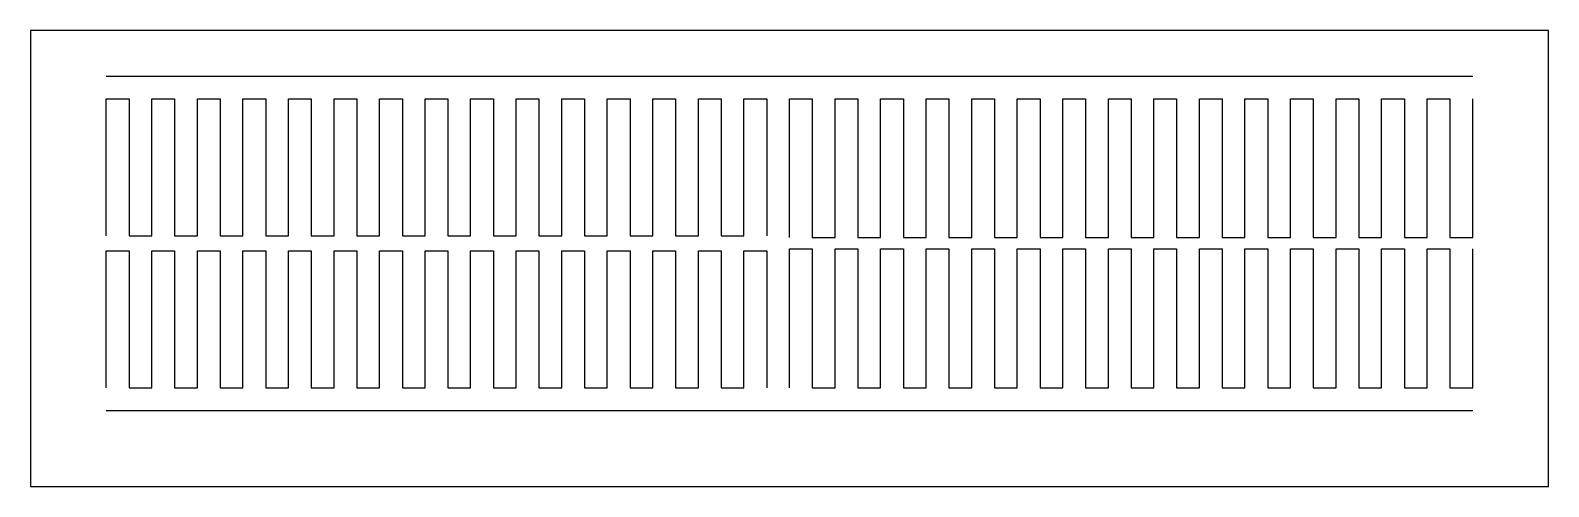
# Model space of a CAD drawing. Header units: millimetres. Extents: x -10 to 190, y -10 to 50.
import ezdxf

# ---------------------------------------------------------------- set-up
doc = ezdxf.new("R2010")
doc.units = ezdxf.units.MM
doc.layers.get('0').update_dxf_attribs({"linetype": 'CONTINUOUS'})

msp = doc.modelspace()

# ---------------------------------------------------------------- linework, layer by layer
at = {"color": 7, "linetype": 'CONTINUOUS'}
for p, q in [((0, 44), (180, 44)), ((0, 23), (0, 41)), ((0, 41), (3, 41)), ((3, 41), (3, 23)), ((6, 23), (6, 41)), ((6, 41), (9, 41)), ((9, 41), (9, 23)), ((12, 23), (12, 41)), ((12, 41), (15, 41)), ((15, 41), (15, 23)), ((18, 23), (18, 41)), ((18, 41), (21, 41)), ((21, 41), (21, 23)), ((24, 23), (24, 41)), ((24, 41), (27, 41)), ((27, 41), (27, 23)), ((30, 23), (30, 41)), ((30, 41), (33, 41)), ((33, 41), (33, 23)), ((36, 23), (36, 41)), ((36, 41), (39, 41)), ((39, 41), (39, 23)), ((42, 23), (42, 41)), ((42, 41), (45, 41)), ((45, 41), (45, 23)), ((48, 23), (48, 41)), ((48, 41), (51, 41)), ((51, 41), (51, 23)), ((54, 23), (54, 41)), ((54, 41), (57, 41)), ((57, 41), (57, 23)), ((60, 23), (60, 41)), ((60, 41), (63, 41)), ((63, 41), (63, 23)), ((66, 23), (66, 41)), ((66, 41), (69, 41)), ((69, 41), (69, 23)), ((72, 23), (72, 41)), ((72, 41), (75, 41)), ((75, 41), (75, 23)), ((78, 23), (78, 41)), ((78, 41), (81, 41)), ((81, 41), (81, 23)), ((84, 23), (84, 41)), ((84, 41), (87, 41)), ((87, 41), (87, 23)), ((90, 22.75), (90, 41)), ((90, 41), (93, 41)), ((93, 41), (93, 22.75)), ((96, 22.75), (96, 41)), ((96, 41), (99, 41)), ((99, 41), (99, 22.75)), ((102, 22.75), (102, 41)), ((102, 41), (105, 41)), ((105, 41), (105, 22.75)), ((108, 22.75), (108, 41)), ((108, 41), (111, 41)), ((111, 41), (111, 22.75)), ((114, 22.75), (114, 41)), ((114, 41), (117, 41)), ((117, 41), (117, 22.75)), ((120, 22.75), (120, 41)), ((120, 41), (123, 41)), ((123, 41), (123, 22.75)), ((126, 22.75), (126, 41)), ((126, 41), (129, 41)), ((129, 41), (129, 22.75)), ((132, 22.75), (132, 41)), ((132, 41), (135, 41)), ((135, 41), (135, 22.75)), ((138, 22.75), (138, 41)), ((138, 41), (141, 41)), ((141, 41), (141, 22.75)), ((144, 22.75), (144, 41)), ((144, 41), (147, 41)), ((147, 41), (147, 22.75)), ((150, 22.75), (150, 41)), ((150, 41), (153, 41)), ((153, 41), (153, 22.75)), ((156, 22.75), (156, 41)), ((156, 41), (159, 41)), ((159, 41), (159, 22.75)), ((162, 22.75), (162, 41)), ((162, 41), (165, 41)), ((165, 41), (165, 22.75)), ((168, 22.75), (168, 41)), ((168, 41), (171, 41)), ((171, 41), (171, 22.75)), ((174, 22.75), (174, 41)), ((174, 41), (177, 41)), ((177, 41), (177, 22.75)), ((180, 22.75), (180, 41)), ((3, 23), (6, 23)), ((9, 23), (12, 23)), ((15, 23), (18, 23)), ((21, 23), (24, 23)), ((27, 23), (30, 23)), ((33, 23), (36, 23)), ((39, 23), (42, 23)), ((45, 23), (48, 23)), ((51, 23), (54, 23)), ((57, 23), (60, 23)), ((63, 23), (66, 23)), ((69, 23), (72, 23)), ((75, 23), (78, 23)), ((81, 23), (84, 23)), ((93, 22.75), (96, 22.75)), ((99, 22.75), (102, 22.75)), ((105, 22.75), (108, 22.75)), ((111, 22.75), (114, 22.75)), ((117, 22.75), (120, 22.75)), ((123, 22.75), (126, 22.75)), ((129, 22.75), (132, 22.75)), ((135, 22.75), (138, 22.75)), ((141, 22.75), (144, 22.75)), ((147, 22.75), (150, 22.75)), ((153, 22.75), (156, 22.75)), ((165, 22.75), (168, 22.75)), ((171, 22.75), (174, 22.75)), ((177, 22.75), (180, 22.75)), ((0, 3), (0, 21)), ((0, 21), (3, 21)), ((3, 21), (3, 3)), ((6, 3), (6, 21)), ((6, 21), (9, 21)), ((9, 21), (9, 3)), ((12, 3), (12, 21)), ((12, 21), (15, 21)), ((15, 21), (15, 3)), ((18, 3), (18, 21)), ((18, 21), (21, 21)), ((21, 21), (21, 3)), ((24, 3), (24, 21)), ((24, 21), (27, 21)), ((27, 21), (27, 3)), ((30, 3), (30, 21)), ((30, 21), (33, 21)), ((33, 21), (33, 3)), ((36, 3), (36, 21)), ((36, 21), (39, 21)), ((39, 21), (39, 3)), ((42, 3), (42, 21)), ((42, 21), (45, 21)), ((45, 21), (45, 3)), ((48, 3), (48, 21)), ((48, 21), (51, 21)), ((51, 21), (51, 3)), ((54, 3), (54, 21)), ((54, 21), (57, 21)), ((57, 21), (57, 3)), ((60, 3), (60, 21)), ((60, 21), (63, 21)), ((63, 21), (63, 3)), ((66, 3), (66, 21)), ((66, 21), (69, 21)), ((69, 21), (69, 3)), ((72, 3), (72, 21)), ((72, 21), (75, 21)), ((75, 21), (75, 3)), ((78, 3), (78, 21)), ((78, 21), (81, 21)), ((81, 21), (81, 3)), ((84, 3), (84, 21)), ((84, 21), (87, 21)), ((87, 21), (87, 3)), ((90, 3), (90, 21.25)), ((90, 21.25), (93, 21.25)), ((93, 21.25), (93, 3)), ((96, 3), (96, 21.25)), ((96, 21.25), (99, 21.25)), ((99, 21.25), (99, 3)), ((102, 3), (102, 21.25)), ((102, 21.25), (105, 21.25)), ((105, 21.25), (105, 3)), ((108, 3), (108, 21.25)), ((108, 21.25), (111, 21.25)), ((111, 21.25), (111, 3)), ((114, 3), (114, 21.25)), ((114, 21.25), (117, 21.25)), ((117, 21.25), (117, 3)), ((120, 3), (120, 21.25)), ((120, 21.25), (123, 21.25)), ((123, 21.25), (123, 3)), ((126, 3), (126, 21.25)), ((126, 21.25), (129, 21.25)), ((129, 21.25), (129, 3)), ((132, 3), (132, 21.25)), ((132, 21.25), (135, 21.25)), ((135, 21.25), (135, 3)), ((138, 3), (138, 21.25)), ((138, 21.25), (141, 21.25)), ((141, 21.25), (141, 3)), ((144, 3), (144, 21.25)), ((144, 21.25), (147, 21.25)), ((147, 21.25), (147, 3)), ((150, 3), (150, 21.25)), ((150, 21.25), (153, 21.25)), ((153, 21.25), (153, 3)), ((156, 3), (156, 21.25)), ((156, 21.25), (159, 21.25)), ((159, 21.25), (159, 3)), ((162, 3), (162, 21.25)), ((162, 21.25), (165, 21.25)), ((165, 21.25), (165, 3)), ((168, 3), (168, 21.25)), ((168, 21.25), (171, 21.25)), ((171, 21.25), (171, 3)), ((174, 3), (174, 21.25)), ((174, 21.25), (177, 21.25)), ((177, 21.25), (177, 3)), ((180, 3), (180, 21.25)), ((3, 3), (6, 3)), ((9, 3), (12, 3)), ((15, 3), (18, 3)), ((21, 3), (24, 3)), ((27, 3), (30, 3)), ((33, 3), (36, 3)), ((39, 3), (42, 3)), ((45, 3), (48, 3)), ((51, 3), (54, 3)), ((57, 3), (60, 3)), ((63, 3), (66, 3)), ((69, 3), (72, 3)), ((75, 3), (78, 3)), ((81, 3), (84, 3)), ((93, 3), (96, 3)), ((99, 3), (102, 3)), ((105, 3), (108, 3)), ((111, 3), (114, 3)), ((117, 3), (120, 3)), ((123, 3), (126, 3)), ((129, 3), (132, 3)), ((135, 3), (138, 3)), ((141, 3), (144, 3)), ((147, 3), (150, 3)), ((153, 3), (156, 3)), ((165, 3), (168, 3)), ((171, 3), (174, 3)), ((177, 3), (180, 3)), ((0, 0), (180, 0))]:
    msp.add_line(p, q, dxfattribs=at)
for p, q in [((159, 22.75), (162, 22.75)), ((159, 3), (162, 3))]:
    msp.add_line(p, q)
msp.add_lwpolyline([(-10, -10), (190, -10), (190, 50), (-10, 50)], close=True)

doc.saveas('drawing.dxf')
